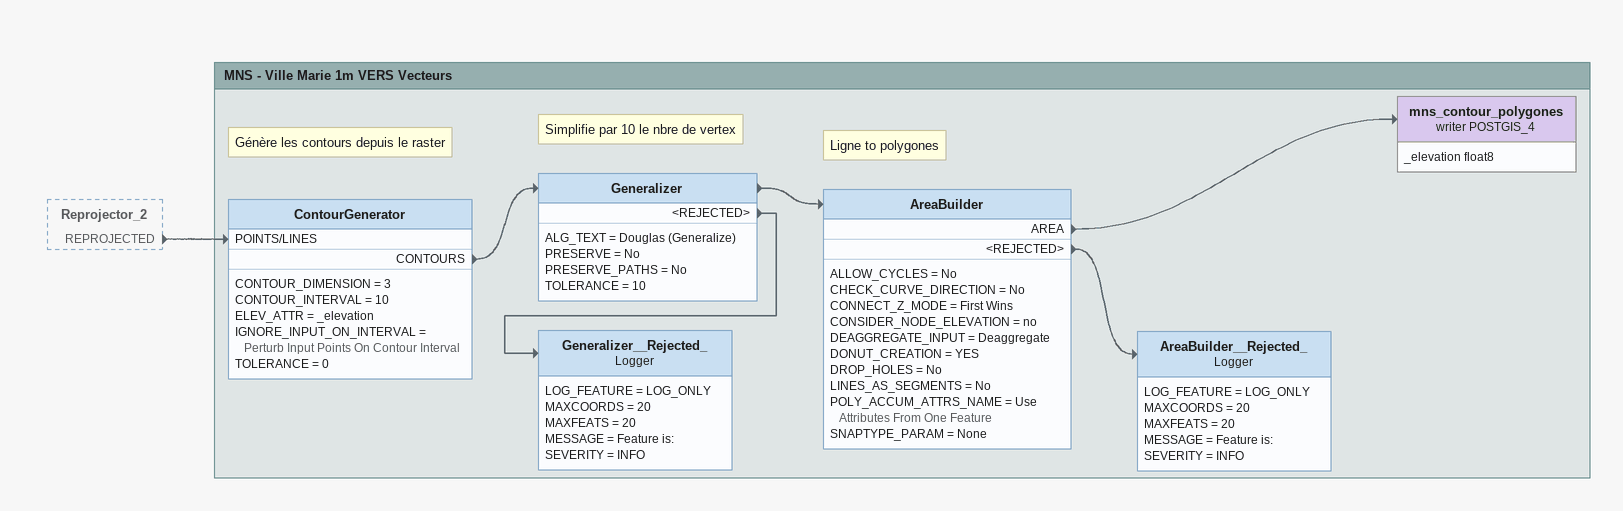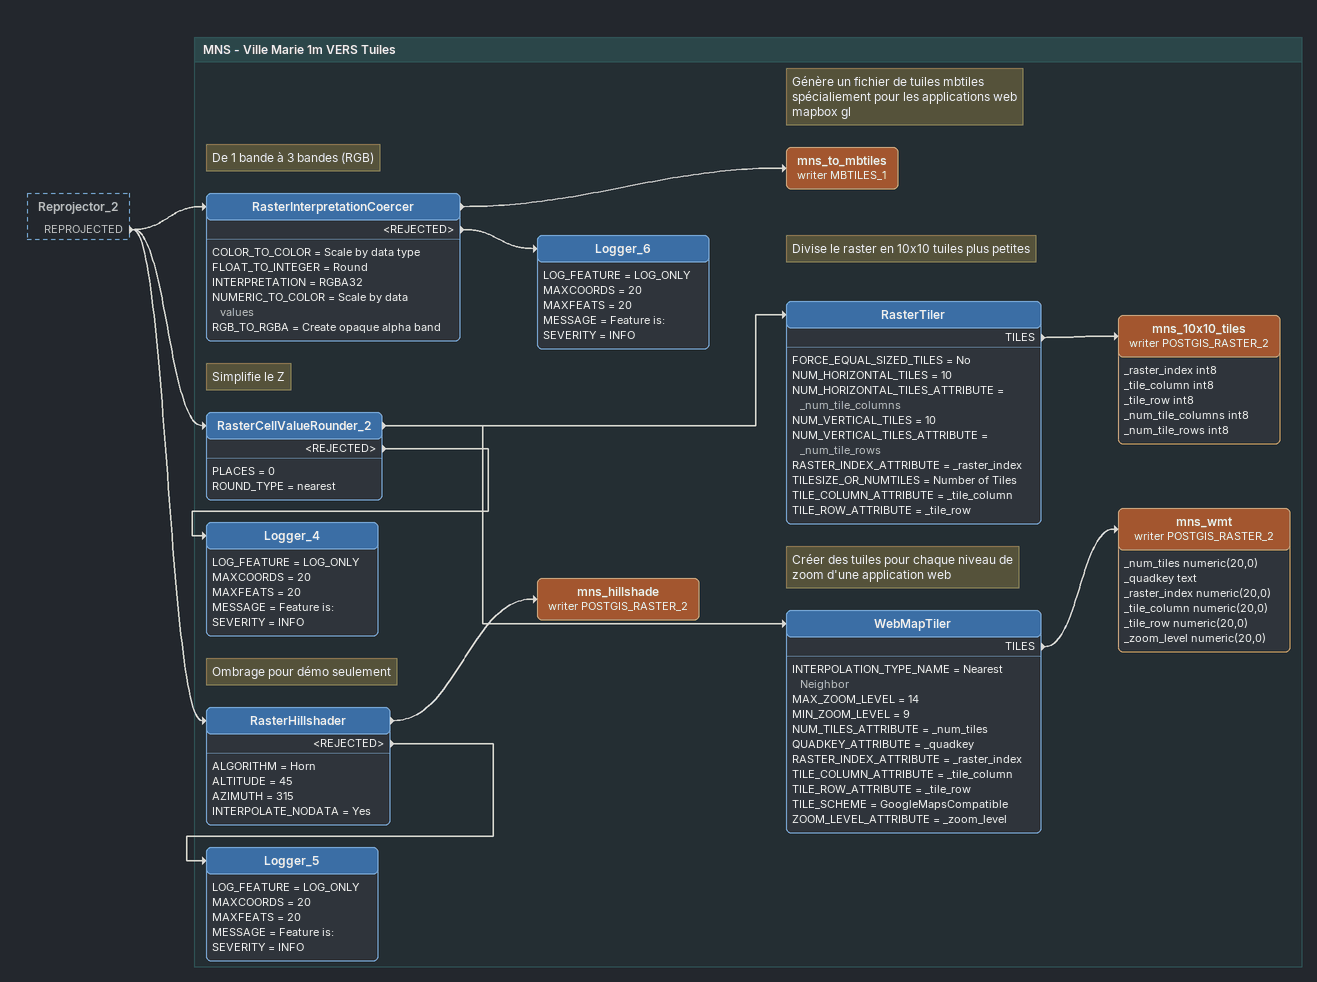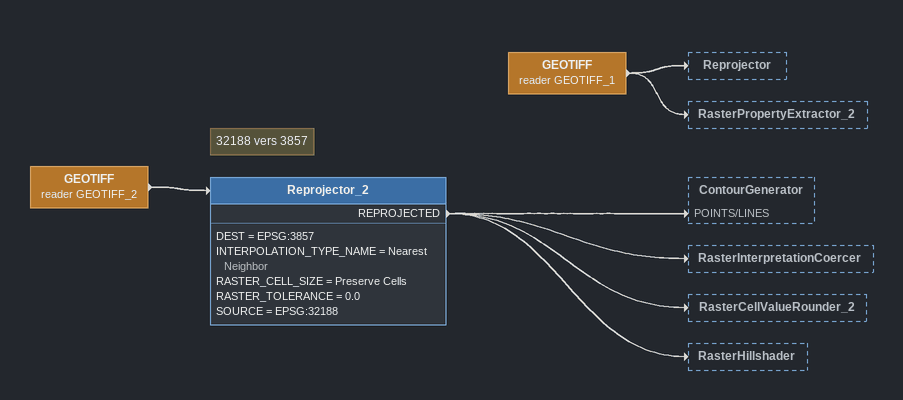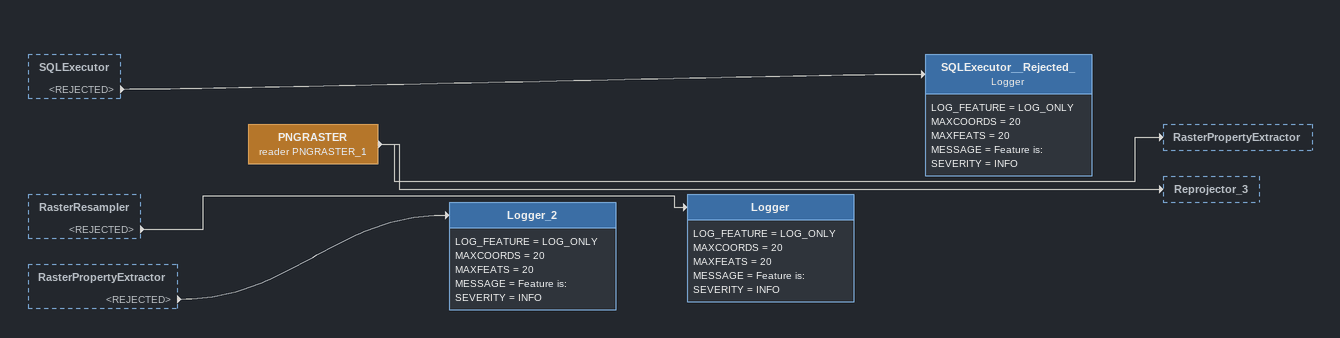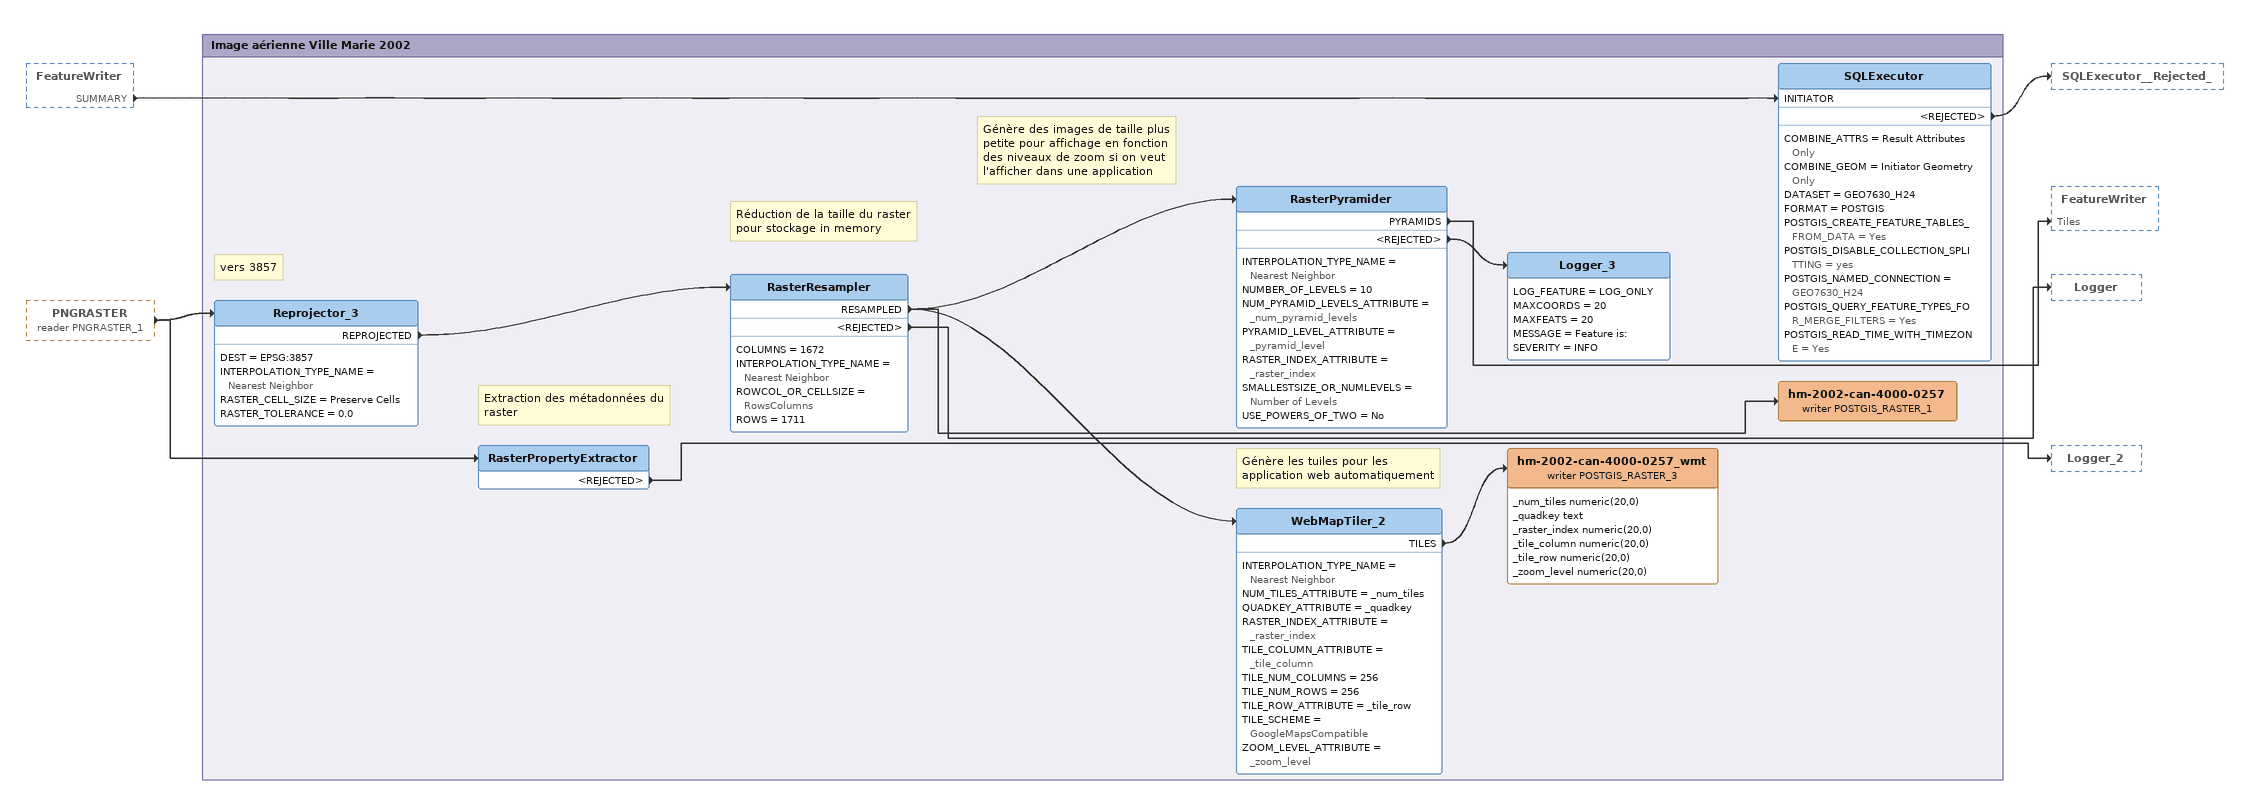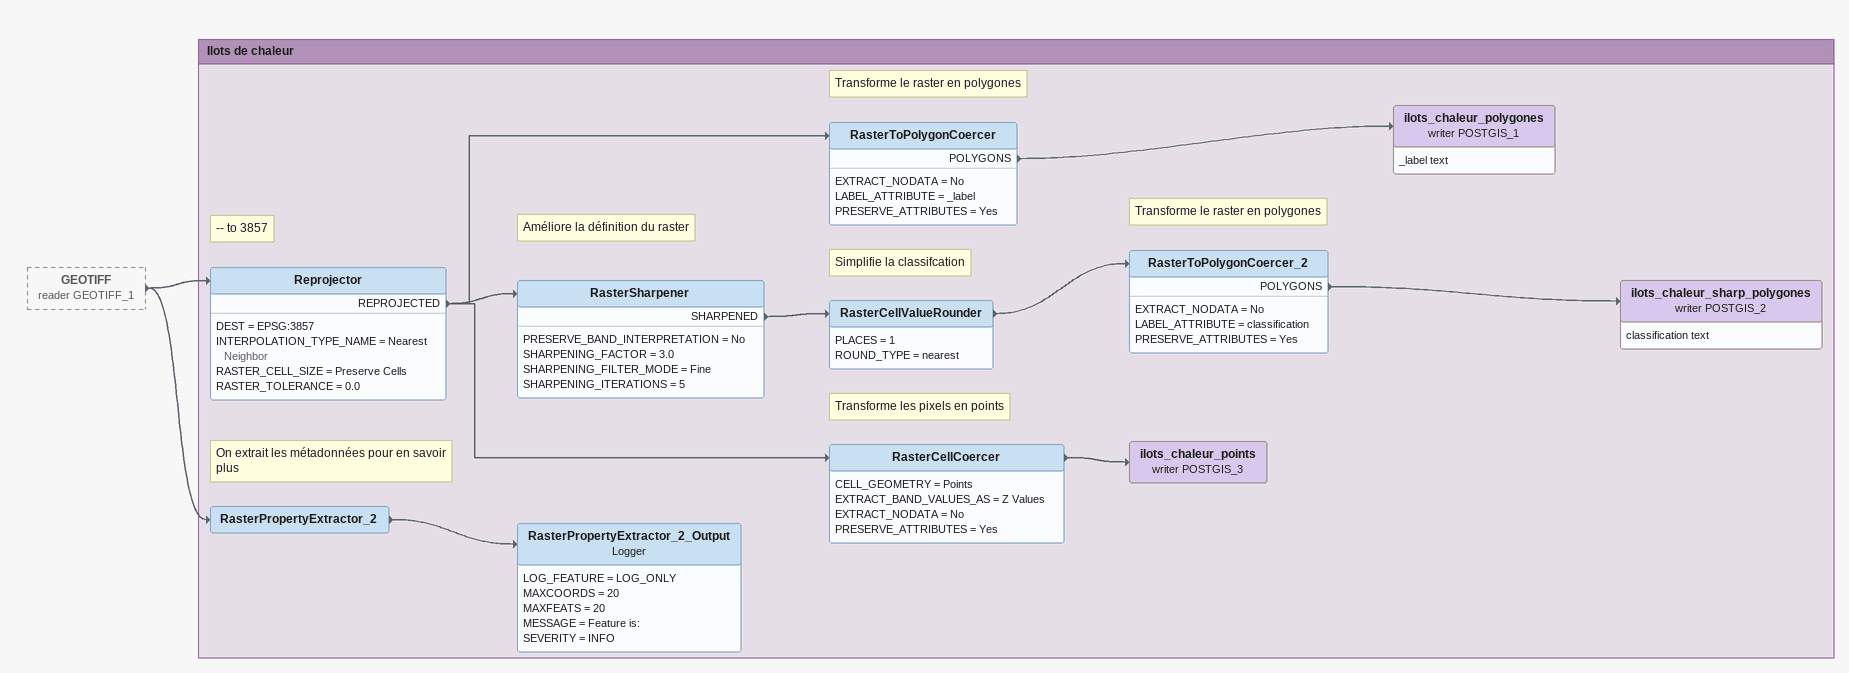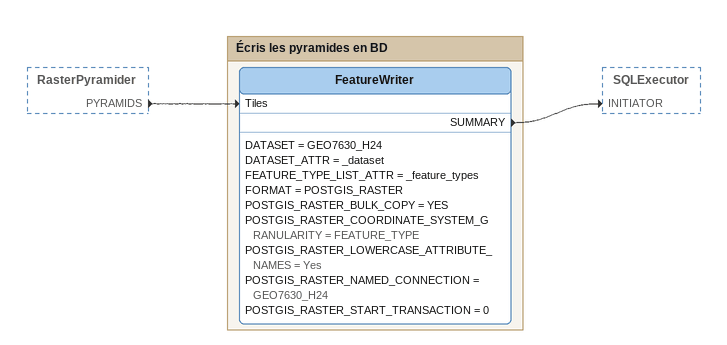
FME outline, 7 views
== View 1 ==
Reprojector_2 [outside]
    REPROJECTED -> ContourGenerator [POINTS/LINES]

Bookmark: MNS - Ville Marie 1m VERS Vecteurs
Note: Génère les contours depuis le raster
ContourGenerator
    CONTOUR_DIMENSION = 3
    CONTOUR_INTERVAL = 10
    ELEV_ATTR = _elevation
    IGNORE_INPUT_ON_INTERVAL = Perturb Input Points On Contour Interval
    TOLERANCE = 0
    CONTOURS -> Generalizer
Note: Simplifie par 10 le nbre de vertex
Generalizer
    ALG_TEXT = Douglas (Generalize)
    PRESERVE = No
    PRESERVE_PATHS = No
    TOLERANCE = 10
    -> AreaBuilder
    <REJECTED> -> Generalizer__Rejected_
Note: Ligne to polygones
AreaBuilder
    ALLOW_CYCLES = No
    CHECK_CURVE_DIRECTION = No
    CONNECT_Z_MODE = First Wins
    CONSIDER_NODE_ELEVATION = no
    DEAGGREGATE_INPUT = Deaggregate
    DONUT_CREATION = YES
    DROP_HOLES = No
    LINES_AS_SEGMENTS = No
    POLY_ACCUM_ATTRS_NAME = Use Attributes From One Feature
    SNAPTYPE_PARAM = None
    AREA -> mns_contour_polygones (writer POSTGIS_4)
    <REJECTED> -> AreaBuilder__Rejected_
mns_contour_polygones (writer POSTGIS_4)
    attributes: _elevation float8
AreaBuilder__Rejected_: Logger
    LOG_FEATURE = LOG_ONLY
    MAXCOORDS = 20
    MAXFEATS = 20
    MESSAGE = Feature is:
    SEVERITY = INFO
Generalizer__Rejected_: Logger
    LOG_FEATURE = LOG_ONLY
    MAXCOORDS = 20
    MAXFEATS = 20
    MESSAGE = Feature is:
    SEVERITY = INFO

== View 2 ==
Reprojector_2 [outside]
    REPROJECTED -> RasterInterpretationCoercer
    REPROJECTED -> RasterCellValueRounder_2
    REPROJECTED -> RasterHillshader

Bookmark: MNS - Ville Marie 1m VERS Tuiles
Note: De 1 bande à 3 bandes (RGB)
RasterInterpretationCoercer
    COLOR_TO_COLOR = Scale by data type
    FLOAT_TO_INTEGER = Round
    INTERPRETATION = RGBA32
    NUMERIC_TO_COLOR = Scale by data values
    RGB_TO_RGBA = Create opaque alpha band
    -> mns_to_mbtiles (writer MBTILES_1)
    <REJECTED> -> Logger_6
Note: Génère un fichier de tuiles mbtiles spécialiement pour les applications web mapbox gl
mns_to_mbtiles (writer MBTILES_1)
Logger_6
    LOG_FEATURE = LOG_ONLY
    MAXCOORDS = 20
    MAXFEATS = 20
    MESSAGE = Feature is:
    SEVERITY = INFO
Note: Simplifie le Z
RasterCellValueRounder_2
    PLACES = 0
    ROUND_TYPE = nearest
    -> RasterTiler
    -> WebMapTiler
    <REJECTED> -> Logger_4
Note: Divise le raster en 10x10 tuiles plus petites
RasterTiler
    FORCE_EQUAL_SIZED_TILES = No
    NUM_HORIZONTAL_TILES = 10
    NUM_HORIZONTAL_TILES_ATTRIBUTE = _num_tile_columns
    NUM_VERTICAL_TILES = 10
    NUM_VERTICAL_TILES_ATTRIBUTE = _num_tile_rows
    RASTER_INDEX_ATTRIBUTE = _raster_index
    TILESIZE_OR_NUMTILES = Number of Tiles
    TILE_COLUMN_ATTRIBUTE = _tile_column
    TILE_ROW_ATTRIBUTE = _tile_row
    TILES -> mns_10x10_tiles (writer POSTGIS_RASTER_2)
mns_10x10_tiles (writer POSTGIS_RASTER_2)
    attributes: _raster_index int8, _tile_column int8, _tile_row int8, _num_tile_columns int8, _num_tile_rows int8
Logger_4
    LOG_FEATURE = LOG_ONLY
    MAXCOORDS = 20
    MAXFEATS = 20
    MESSAGE = Feature is:
    SEVERITY = INFO
Note: Créer des tuiles pour chaque niveau de zoom d'une application web
WebMapTiler
    INTERPOLATION_TYPE_NAME = Nearest Neighbor
    MAX_ZOOM_LEVEL = 14
    MIN_ZOOM_LEVEL = 9
    NUM_TILES_ATTRIBUTE = _num_tiles
    QUADKEY_ATTRIBUTE = _quadkey
    RASTER_INDEX_ATTRIBUTE = _raster_index
    TILE_COLUMN_ATTRIBUTE = _tile_column
    TILE_ROW_ATTRIBUTE = _tile_row
    TILE_SCHEME = GoogleMapsCompatible
    ZOOM_LEVEL_ATTRIBUTE = _zoom_level
    TILES -> mns_wmt (writer POSTGIS_RASTER_2)
mns_wmt (writer POSTGIS_RASTER_2)
    attributes: _num_tiles numeric(20,0), _quadkey text, _raster_index numeric(20,0), _tile_column numeric(20,0), _tile_row numeric(20,0), _zoom_level numeric(20,0)
Note: Ombrage pour démo seulement
RasterHillshader
    ALGORITHM = Horn
    ALTITUDE = 45
    AZIMUTH = 315
    INTERPOLATE_NODATA = Yes
    -> mns_hillshade (writer POSTGIS_RASTER_2)
    <REJECTED> -> Logger_5
mns_hillshade (writer POSTGIS_RASTER_2)
Logger_5
    LOG_FEATURE = LOG_ONLY
    MAXCOORDS = 20
    MAXFEATS = 20
    MESSAGE = Feature is:
    SEVERITY = INFO

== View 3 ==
GEOTIFF (reader GEOTIFF_2)
    -> Reprojector_2
Note: 32188 vers 3857
Reprojector_2
    DEST = EPSG:3857
    INTERPOLATION_TYPE_NAME = Nearest Neighbor
    RASTER_CELL_SIZE = Preserve Cells
    RASTER_TOLERANCE = 0.0
    SOURCE = EPSG:32188
    REPROJECTED -> ContourGenerator [POINTS/LINES]
    REPROJECTED -> RasterInterpretationCoercer
    REPROJECTED -> RasterCellValueRounder_2
    REPROJECTED -> RasterHillshader
GEOTIFF (reader GEOTIFF_1)
    -> Reprojector
    -> RasterPropertyExtractor_2

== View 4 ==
SQLExecutor [outside]
    <REJECTED> -> SQLExecutor__Rejected_
RasterResampler [outside]
    <REJECTED> -> Logger
RasterPropertyExtractor [outside]
    <REJECTED> -> Logger_2
PNGRASTER (reader PNGRASTER_1)
    -> RasterPropertyExtractor
    -> Reprojector_3
SQLExecutor__Rejected_: Logger
    LOG_FEATURE = LOG_ONLY
    MAXCOORDS = 20
    MAXFEATS = 20
    MESSAGE = Feature is:
    SEVERITY = INFO
Logger
    LOG_FEATURE = LOG_ONLY
    MAXCOORDS = 20
    MAXFEATS = 20
    MESSAGE = Feature is:
    SEVERITY = INFO
Logger_2
    LOG_FEATURE = LOG_ONLY
    MAXCOORDS = 20
    MAXFEATS = 20
    MESSAGE = Feature is:
    SEVERITY = INFO

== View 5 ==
FeatureWriter [outside]
    SUMMARY -> SQLExecutor [INITIATOR]
PNGRASTER (reader PNGRASTER_1) [outside]
    -> RasterPropertyExtractor
    -> Reprojector_3

Bookmark: Image aérienne Ville Marie 2002
Note: vers 3857
Reprojector_3
    DEST = EPSG:3857
    INTERPOLATION_TYPE_NAME = Nearest Neighbor
    RASTER_CELL_SIZE = Preserve Cells
    RASTER_TOLERANCE = 0.0
    REPROJECTED -> RasterResampler
Note: Réduction de la taille du raster pour stockage in memory
RasterResampler
    COLUMNS = 1672
    INTERPOLATION_TYPE_NAME = Nearest Neighbor
    ROWCOL_OR_CELLSIZE = RowsColumns
    ROWS = 1711
    RESAMPLED -> hm-2002-can-4000-0257 (writer POSTGIS_RASTER_1)
    RESAMPLED -> RasterPyramider
    RESAMPLED -> WebMapTiler_2
    <REJECTED> -> Logger
Note: Génère des images de taille plus petite pour affichage en fonction des niveaux de zoom si on veut l'afficher dans une application
RasterPyramider
    INTERPOLATION_TYPE_NAME = Nearest Neighbor
    NUMBER_OF_LEVELS = 10
    NUM_PYRAMID_LEVELS_ATTRIBUTE = _num_pyramid_levels
    PYRAMID_LEVEL_ATTRIBUTE = _pyramid_level
    RASTER_INDEX_ATTRIBUTE = _raster_index
    SMALLESTSIZE_OR_NUMLEVELS = Number of Levels
    USE_POWERS_OF_TWO = No
    PYRAMIDS -> FeatureWriter [Tiles]
    <REJECTED> -> Logger_3
SQLExecutor
    COMBINE_ATTRS = Result Attributes Only
    COMBINE_GEOM = Initiator Geometry Only
    DATASET = GEO7630_H24
    FORMAT = POSTGIS
    POSTGIS_CREATE_FEATURE_TABLES_FROM_DATA = Yes
    POSTGIS_DISABLE_COLLECTION_SPLITTING = yes
    POSTGIS_NAMED_CONNECTION = GEO7630_H24
    POSTGIS_QUERY_FEATURE_TYPES_FOR_MERGE_FILTERS = Yes
    POSTGIS_READ_TIME_WITH_TIMEZONE = Yes
    <REJECTED> -> SQLExecutor__Rejected_
Logger_3
    LOG_FEATURE = LOG_ONLY
    MAXCOORDS = 20
    MAXFEATS = 20
    MESSAGE = Feature is:
    SEVERITY = INFO
hm-2002-can-4000-0257 (writer POSTGIS_RASTER_1)
Note: Génère les tuiles pour les application web automatiquement
WebMapTiler_2
    INTERPOLATION_TYPE_NAME = Nearest Neighbor
    NUM_TILES_ATTRIBUTE = _num_tiles
    QUADKEY_ATTRIBUTE = _quadkey
    RASTER_INDEX_ATTRIBUTE = _raster_index
    TILE_COLUMN_ATTRIBUTE = _tile_column
    TILE_NUM_COLUMNS = 256
    TILE_NUM_ROWS = 256
    TILE_ROW_ATTRIBUTE = _tile_row
    TILE_SCHEME = GoogleMapsCompatible
    ZOOM_LEVEL_ATTRIBUTE = _zoom_level
    TILES -> hm-2002-can-4000-0257_wmt (writer POSTGIS_RASTER_3)
hm-2002-can-4000-0257_wmt (writer POSTGIS_RASTER_3)
    attributes: _num_tiles numeric(20,0), _quadkey text, _raster_index numeric(20,0), _tile_column numeric(20,0), _tile_row numeric(20,0), _zoom_level numeric(20,0)
Note: Extraction des métadonnées du raster
RasterPropertyExtractor
    <REJECTED> -> Logger_2

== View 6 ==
GEOTIFF (reader GEOTIFF_1) [outside]
    -> Reprojector
    -> RasterPropertyExtractor_2

Bookmark: Ilots de chaleur
Note: -- to 3857
Reprojector
    DEST = EPSG:3857
    INTERPOLATION_TYPE_NAME = Nearest Neighbor
    RASTER_CELL_SIZE = Preserve Cells
    RASTER_TOLERANCE = 0.0
    REPROJECTED -> RasterToPolygonCoercer
    REPROJECTED -> RasterSharpener
    REPROJECTED -> RasterCellCoercer
Note: Transforme le raster en polygones
RasterToPolygonCoercer
    EXTRACT_NODATA = No
    LABEL_ATTRIBUTE = _label
    PRESERVE_ATTRIBUTES = Yes
    POLYGONS -> ilots_chaleur_polygones (writer POSTGIS_1)
ilots_chaleur_polygones (writer POSTGIS_1)
    attributes: _label text
Note: Améliore la définition du raster
RasterSharpener
    PRESERVE_BAND_INTERPRETATION = No
    SHARPENING_FACTOR = 3.0
    SHARPENING_FILTER_MODE = Fine
    SHARPENING_ITERATIONS = 5
    SHARPENED -> RasterCellValueRounder
Note: Simplifie la classifcation
RasterCellValueRounder
    PLACES = 1
    ROUND_TYPE = nearest
    -> RasterToPolygonCoercer_2
Note: Transforme le raster en polygones
RasterToPolygonCoercer_2
    EXTRACT_NODATA = No
    LABEL_ATTRIBUTE = classification
    PRESERVE_ATTRIBUTES = Yes
    POLYGONS -> ilots_chaleur_sharp_polygones (writer POSTGIS_2)
ilots_chaleur_sharp_polygones (writer POSTGIS_2)
    attributes: classification text
Note: Transforme les pixels en points
RasterCellCoercer
    CELL_GEOMETRY = Points
    EXTRACT_BAND_VALUES_AS = Z Values
    EXTRACT_NODATA = No
    PRESERVE_ATTRIBUTES = Yes
    -> ilots_chaleur_points (writer POSTGIS_3)
ilots_chaleur_points (writer POSTGIS_3)
Note: On extrait les métadonnées pour en savoir plus
RasterPropertyExtractor_2
    -> RasterPropertyExtractor_2_Output
RasterPropertyExtractor_2_Output: Logger
    LOG_FEATURE = LOG_ONLY
    MAXCOORDS = 20
    MAXFEATS = 20
    MESSAGE = Feature is:
    SEVERITY = INFO

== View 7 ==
RasterPyramider [outside]
    PYRAMIDS -> FeatureWriter [Tiles]

Bookmark: Écris les pyramides en BD
FeatureWriter
    DATASET = GEO7630_H24
    DATASET_ATTR = _dataset
    FEATURE_TYPE_LIST_ATTR = _feature_types
    FORMAT = POSTGIS_RASTER
    POSTGIS_RASTER_BULK_COPY = YES
    POSTGIS_RASTER_COORDINATE_SYSTEM_GRANULARITY = FEATURE_TYPE
    POSTGIS_RASTER_LOWERCASE_ATTRIBUTE_NAMES = Yes
    POSTGIS_RASTER_NAMED_CONNECTION = GEO7630_H24
    POSTGIS_RASTER_START_TRANSACTION = 0
    SUMMARY -> SQLExecutor [INITIATOR]
